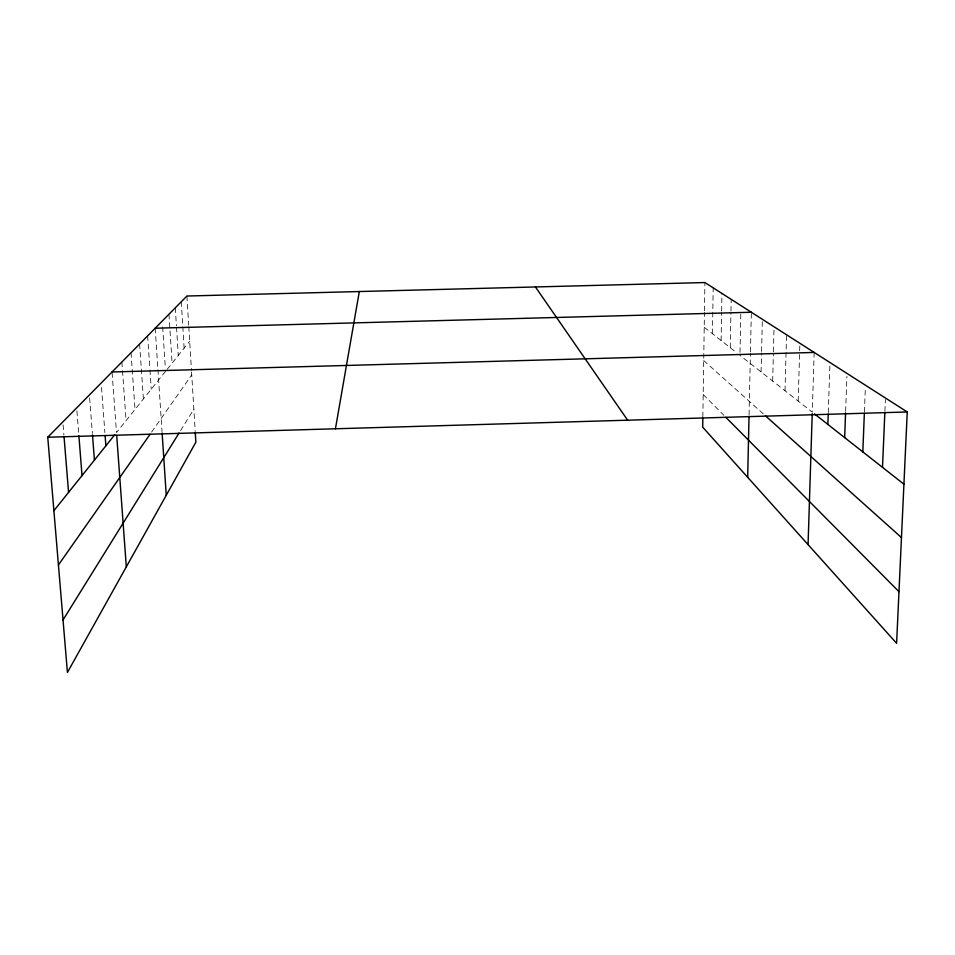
<?xml version="1.0" encoding="UTF-8"?>
<svg xmlns="http://www.w3.org/2000/svg" width="955" height="955" viewBox="0 0 955 955"><rect width="100%" height="100%" fill="white"/><g stroke="black" fill="none" stroke-linecap="round" stroke-linejoin="round"><path stroke-width="0.72" stroke-dasharray="4.78 3.58" d="M702.844 416.774L704.444 312.357M704.468 310.864L704.909 282.549M712.442 333.713L713.194 287.849M721.109 340.529L721.61 312.572M721.634 311.103L721.944 293.448M730.265 347.716L730.933 312.548M730.969 311.091L731.184 299.369M740.006 352.407L740.853 311.473M749.054 414.816L750.427 353.159M750.463 351.703L751.346 312.249M761.087 371.949L761.553 352.932M761.589 351.476L762.353 319.292M772.679 381.045L773.383 353.183M773.431 351.715L774.063 326.789M785.01 390.738L786.55 334.775M798.177 401.088L799.622 352.192M799.669 350.712L799.884 343.311M814.173 352.443L812.275 412.166L739.946 355.332M828.26 412.632L829.871 365.49M845.629 411.366L846.918 376.365M864.406 411.903L865.337 388.208M884.903 411.319L885.404 399.512M180.555 430.598L193.853 409.194M151.594 432.114L191.74 374.873M165.561 371.328L116.486 432.567L112.057 371.984M167.197 369.287L189.687 341.221M704.217 327.255L736.711 352.789M703.716 360.56L763.284 413.885M703.19 394.522L723.854 415.318M63.09 424.856L63.913 435.134M76.913 410.817L78.776 434.37M89.651 397.913L92.372 433.451M101.505 387.408L104.895 432.675M121.882 362.017L122.407 369.346M122.515 370.803L126.072 420.606M139.609 344.027L143.393 398.987M131.038 352.717L135.025 409.444M147.643 335.874L149.84 368.463M149.947 369.943L151.236 389.198M155.188 328.222L157.826 368.164M157.933 369.633L162.028 431.541M168.963 314.243L172.103 363.163M162.66 326.944L165.37 368.367M181.259 301.768L184.136 348.133M175.278 307.832L176.412 325.679M176.508 327.171L178.287 355.439M186.917 296.026L188.696 325.189M188.792 326.646L191.478 370.48M191.561 371.949L195.166 430.693"/><path stroke-width="1.43" d="M702.832 418.254L702.689 427.16L896.602 643.3L907.25 411.975L704.909 282.549L186.917 296.026L47.75 437.235L67.423 672.451L195.871 442.165L195.25 432.126M747.67 477.285L749.03 416.308M808.061 544.613L812.228 413.634M827.866 424.414L828.212 414.1M844.662 437.617L845.569 412.823M862.819 451.882L864.347 413.384M882.504 467.353L884.831 412.787M335.432 428.783L359.319 291.55M63.03 619.962L179.062 433.009M58.434 564.966L150.054 434.31M53.898 510.686L114.719 434.776M112.057 371.984L814.173 352.443M47.75 437.235L907.25 411.975M155.188 328.222L751.346 312.249M814.496 413.909L903.919 484.185M765.373 415.747L901.46 537.558M725.86 417.335L898.977 591.658M535.433 286.966L627.638 420.188M64.033 436.602L68.569 492.374M78.895 435.838L82.023 475.578M92.492 434.931L94.426 460.107M105.11 435.587L105.874 445.806M116.701 435.468L126.323 566.852M162.123 432.985L166.254 495.251"/></g></svg>
